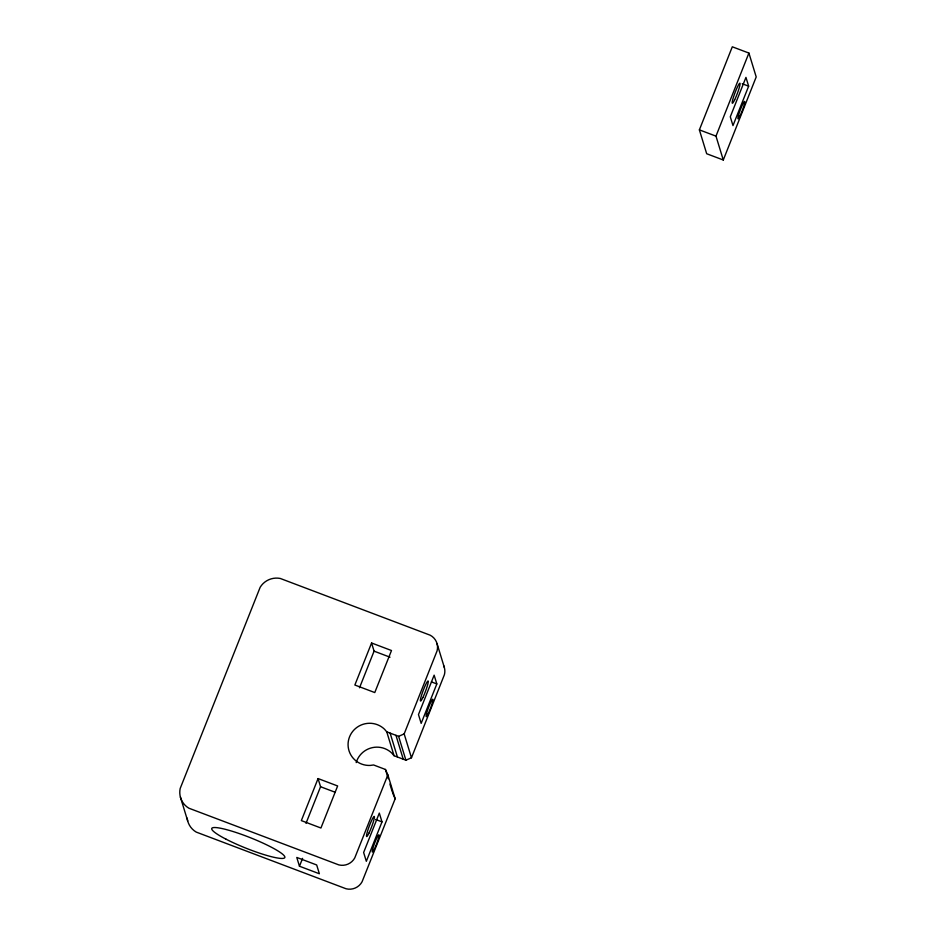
<?xml version="1.0" encoding="UTF-8"?>
<svg xmlns="http://www.w3.org/2000/svg" width="936" height="936" viewBox="0 0 936 936"><rect width="100%" height="100%" fill="white"/><g stroke="black" fill="none" stroke-linecap="round" stroke-linejoin="round"><path stroke-width="1.4" d="M411.466 757.774L404.165 733.906L437.089 650.836A14.052 13.806 -17 0 0 430.139 635.181L280.274 578.46A18.931 18.603 -17 0 0 260.161 587.281L180.18 788.486A18.942 18.615 -17 0 0 188.932 808.224L338.82 864.899A14.052 13.806 -17 0 0 354.767 857.902L387.867 774.903L385.445 769.462L373.581 764.969L370.176 765.437A21.434 21.06 -17 0 1 349.549 736.831A21.434 21.06 -17 0 1 384.556 729.261L386.755 731.847L394.056 755.726L405.908 760.207L411.466 757.774L444.389 674.716A14.052 13.806 -17 0 0 443.687 665.672M699.379 129.87L732.303 46.8L748.905 53.059L756.206 76.939L723.282 159.998L706.68 153.738L699.379 129.87L715.981 136.129L723.282 159.998M715.981 136.129L748.905 53.059M371.58 642.985L354.861 685.023L374.774 692.558L391.494 650.52L371.58 642.985L374.072 651.152L359.518 687.773M318.065 778.565L301.345 820.603L320.931 828.009L337.639 785.971L318.065 778.565L320.557 786.731L306.002 823.341M299.461 866.221L296.77 857.434L316.684 864.969L319.375 873.756L299.461 866.221L302.597 858.347M381.993 821.89L366.327 861.295L363.636 852.497L379.314 813.091L381.993 821.89L375.617 819.468M436.831 683.947L421.165 723.364L418.474 714.566L434.14 675.16L436.831 683.947L431.426 681.899M387.867 774.903L395.156 798.782L362.068 881.782A14.052 13.806 -17 0 1 346.109 888.779L196.232 832.092A18.942 18.615 -17 0 1 187.165 818.099M748.648 86.171L732.982 125.588L730.291 116.789L745.957 77.384L748.648 86.171L742.26 83.772M386.755 731.847L398.607 736.339L404.165 733.906M374.072 651.152L390.008 657.189M320.557 786.731L334.924 792.16M394.056 755.726L391.856 753.141A21.434 21.06 -17 0 0 356.195 762.594M392.746 793.33L395.156 798.782M437.018 643.523L444.319 667.403M398.607 736.339L405.908 760.207M395.963 735.333L403.252 759.213M390.125 733.122L397.426 757.002M385.445 769.462L388.288 778.74M389.902 784.052L392.336 792.008M180.391 797.051L187.691 820.93M369.006 833.017A10.717 1.217 -69.3 0 0 374.377 816.601A10.717 1.217 -69.3 0 0 368 829.752A10.717 1.217 -69.3 0 0 369.006 833.017M422.85 697.566A10.717 1.217 -69.3 0 0 428.22 681.151A10.717 1.217 -69.3 0 0 421.855 694.301A10.717 1.217 -69.3 0 0 422.85 697.566M226.079 839.206A39.289 5.674 21.7 0 0 284.591 857.856A39.289 5.674 21.7 0 0 234.328 831.928A39.289 5.674 21.7 0 0 226.079 839.206M428.267 713.571A9.29 1.053 -69.3 0 0 432.912 699.344A9.29 1.053 -69.3 0 0 427.401 710.74A9.29 1.053 -69.3 0 0 428.267 713.571M374.365 849.139A9.29 1.065 -69.2 0 0 379.033 834.924A9.29 1.065 -69.2 0 0 373.499 846.308A9.29 1.065 -69.2 0 0 374.365 849.139M734.666 99.789A10.717 1.217 -69.3 0 0 740.037 83.374A10.717 1.217 -69.3 0 0 733.672 96.525A10.717 1.217 -69.3 0 0 734.666 99.789M740.083 115.795A9.29 1.053 -69.3 0 0 744.728 101.568A9.29 1.053 -69.3 0 0 739.218 112.963A9.29 1.053 -69.3 0 0 740.083 115.795"/></g></svg>
